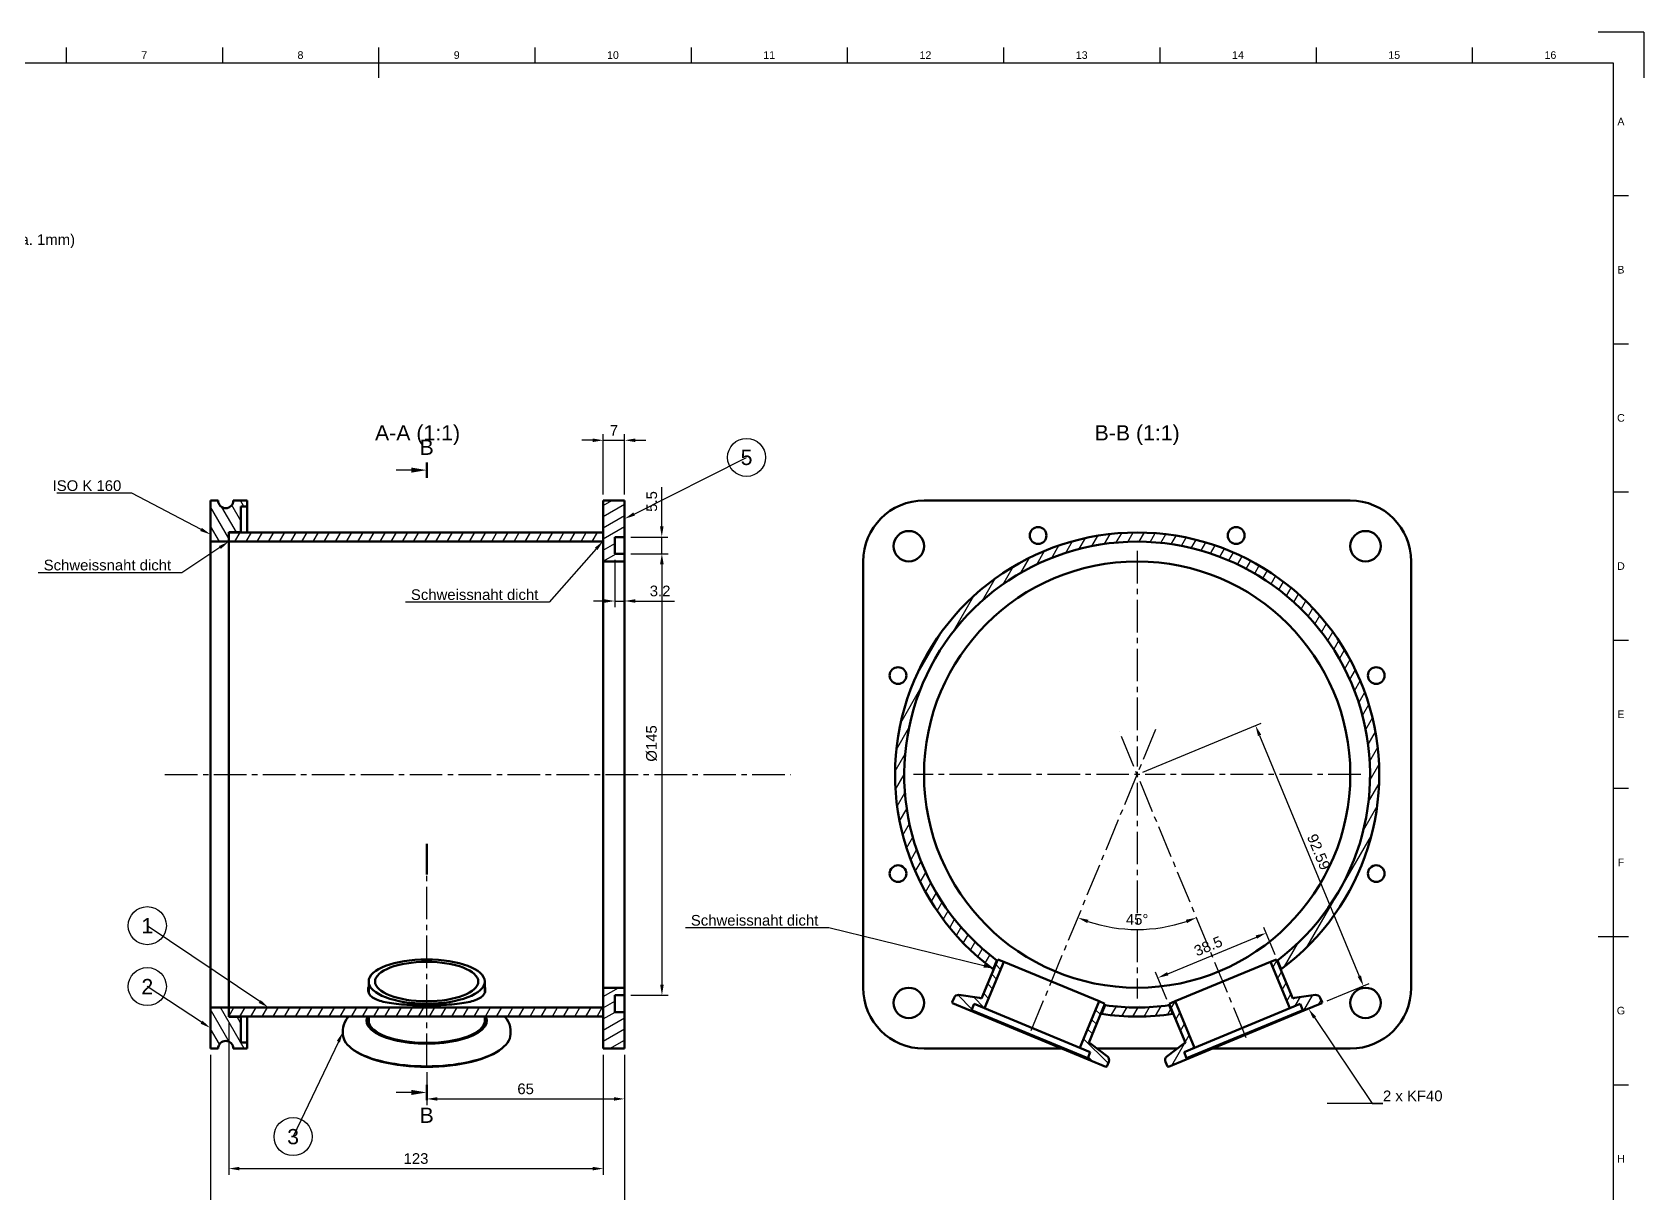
# Model space of a CAD drawing. Header units: millimetres. Extents: x 0 to 841, y 0 to 594.
# Drawn here: x 312 to 841, y 213 to 594 of the extents above; entities that cross this region are included whole.
import ezdxf
from ezdxf import colors
from ezdxf.entities.mleader import LeaderData, LeaderLine
from ezdxf.enums import TextEntityAlignment as Align
from ezdxf.math import Vec2, Vec3

# ---------------------------------------------------------------- set-up
doc = ezdxf.new("R2010")
doc.units = ezdxf.units.MM
doc.header["$LTSCALE"] = 0.75
doc.linetypes.add('CENTER2', pattern=[28.575, 19.05, -3.175, 3.175, -3.175])
for name, color, linetype, lineweight in [('Balloons', 7, 'Continuous', 25), ('Border', 7, 'Continuous', 25), ('FD_Dimensions', 7, 'Continuous', 25), ('Hatching', 7, 'Continuous', 25), ('Leaders', 7, 'Continuous', 25), ('Notes', 7, 'Continuous', 25), ('Section Lines', 7, 'Continuous', 25), ('Smart Centers', 7, 'CENTER2', 25), ('View Labels', 7, 'Continuous', 25), ('Visible', 7, 'Continuous', 50)]:
    doc.layers.add(name, color=color, linetype=linetype, lineweight=lineweight)
doc.styles.add('FusionTitle', font='')
doc.styles.get("Standard").update_dxf_attribs({"font": 'arial.ttf'})
doc.styles.get('FusionTitle').set_extended_font_data('Arial Unicode MS')
doc.dimstyles.new('Dim-ISO-25', dxfattribs={"dimtxt": 3.5, "dimasz": 3.5, "dimexe": 2, "dimexo": 2, "dimgap": 1.5, "dimtad": 1, "dimzin": 12, "dimdsep": 46, "dimtxsty": 'Standard', "dimcen": 0, "dimazin": 3, "dimtp": 0.1, "dimtm": 0.1, "dimtfac": 0.714, "dimtmove": 0, "dimatfit": 3, "dimfxl": 1, "dimtzin": 12, "dimarcsym": 0})

# ---------------------------------------------------------------- blocks, each defined once
blk = doc.blocks.new('*U16')
at = {"layer": 'Smart Centers', "color": 0, "ltscale": 0.75, "transparency": 16777216}
blk.add_line((0, -21.347393), (0, 47.797249), dxfattribs=at)
blk = doc.blocks.new('*U17')
at = {"layer": 'Smart Centers', "color": 0, "ltscale": 0.75, "transparency": 16777216}
blk.add_line((-82.444876, 0), (123.101667, 0), dxfattribs=at)
blk = doc.blocks.new('*D47')
at = {"layer": 'Defpoints', "color": 0, "transparency": 16777216}
for p in [(506.290241, 260.183635), (441.290241, 254.421149), (506.290241, 243.657974)]:
    blk.add_point(p, dxfattribs=at)
at = {"layer": 'FD_Dimensions', "lineweight": -2, "transparency": 16777216}
for p, q in [((506.290241, 258.183635), (506.290241, 241.657974)), ((441.290241, 252.421149), (441.290241, 241.657974)), ((444.790241, 243.657974), (502.790241, 243.657974))]:
    blk.add_line(p, q, dxfattribs=at)
at = {"layer": 'FD_Dimensions', "transparency": 16777216}
for points in [[(444.790241, 244.241308), (444.790241, 243.074641), (441.290241, 243.657974)], [(502.790241, 244.241308), (502.790241, 243.074641), (506.290241, 243.657974)]]:
    blk.add_solid(points, dxfattribs=at)
at = {"layer": 'FD_Dimensions', "color": 0, "transparency": 16777216, "insert": (473.790241, 246.94498), "char_height": 3.5, "attachment_point": 5}
blk.add_mtext('65', dxfattribs=at)
blk = doc.blocks.new('*D48')
at = {"layer": 'Defpoints', "color": 0, "transparency": 16777216}
for p in [(370.290241, 260.183635), (506.290241, 260.183635), (506.290241, 184.704279)]:
    blk.add_point(p, dxfattribs=at)
at = {"layer": 'FD_Dimensions', "color": 0, "lineweight": -2, "transparency": 16777216}
for p, q in [((370.290241, 258.183635), (370.290241, 182.704279)), ((506.290241, 258.183635), (506.290241, 182.704279)), ((373.790241, 184.704279), (502.790241, 184.704279))]:
    blk.add_line(p, q, dxfattribs=at)
at = {"layer": 'FD_Dimensions', "color": 0, "transparency": 16777216}
for points in [[(373.790241, 185.287612), (373.790241, 184.120946), (370.290241, 184.704279)], [(502.790241, 185.287612), (502.790241, 184.120946), (506.290241, 184.704279)]]:
    blk.add_solid(points, dxfattribs=at)
at = {"layer": 'FD_Dimensions', "color": 0, "transparency": 16777216, "insert": (438.290241, 187.992478), "char_height": 3.5, "attachment_point": 5}
blk.add_mtext('136', dxfattribs=at)
blk = doc.blocks.new('ISO_A1_SHEET')
at = {"layer": 'Border'}
for p, q in [((841, 594), (826, 594)), ((841, 594), (841, 579)), ((322.875, 589), (322.875, 584)), ((374.1875, 589), (374.1875, 584)), ((425.5, 589), (425.5, 579)), ((476.8125, 589), (476.8125, 584)), ((528.125, 589), (528.125, 584)), ((579.4375, 589), (579.4375, 584)), ((630.75, 589), (630.75, 584)), ((682.0625, 589), (682.0625, 584)), ((733.375, 589), (733.375, 584)), ((784.6875, 589), (784.6875, 584)), ((20, 584), (831, 584)), ((831, 584), (831, 10)), ((831, 540.333333), (836, 540.333333)), ((831, 491.666666), (836, 491.666666)), ((831, 443), (836, 443)), ((831, 394.333333), (836, 394.333333)), ((831, 345.666667), (836, 345.666667)), ((826, 297), (836, 297)), ((831, 248.333333), (836, 248.333333))]:
    blk.add_line(p, q, dxfattribs=at)
at = {"layer": 'Border', "style": 'FusionTitle'}
for s, p in [('7', (348.53125, 586.5)), ('8', (399.84375, 586.5)), ('9', (451.15625, 586.5)), ('10', (502.46875, 586.5)), ('11', (553.78125, 586.5)), ('12', (605.09375, 586.5)), ('13', (656.40625, 586.5)), ('14', (707.71875, 586.5)), ('15', (759.03125, 586.5)), ('16', (810.34375, 586.5)), ('A', (833.5, 564.666666)), ('B', (833.5, 516)), ('C', (833.5, 467.333333)), ('D', (833.5, 418.666667)), ('E', (833.5, 370)), ('F', (833.5, 321.333333)), ('G', (833.5, 272.666667)), ('H', (833.5, 224))]:
    blk.add_text(s, height=2.5, dxfattribs=at).set_placement(p, align=Align.MIDDLE)
blk = doc.blocks.new('*U30')
at = {"layer": 'Smart Centers', "color": 0, "ltscale": 0.75, "transparency": 16777216}
blk.add_line((-4.002869, -9.66378), (37.070681, 89.496541), dxfattribs=at)
blk = doc.blocks.new('*U31')
at = {"layer": 'Smart Centers', "color": 0, "ltscale": 0.75, "transparency": 16777216}
blk.add_line((4.49653, -10.855585), (-37.196253, 89.799699), dxfattribs=at)
blk = doc.blocks.new('*U32')
at = {"layer": 'Smart Centers', "color": 0, "ltscale": 0.75, "transparency": 16777216}
for p, q in [((0, 73.5), (0, 2.678906)), ((-2.678906, 0), (-73.5, 0)), ((73.5, 0), (2.678906, 0)), ((0, -2.678906), (0, -73.5))]:
    blk.add_line(p, q, dxfattribs=at)
at = {"layer": 'Smart Centers', "color": 0, "linetype": 'Continuous', "ltscale": 0.75, "transparency": 16777216}
for p, q in [((0.892969, 0), (-0.892969, 0)), ((0, 0.892969), (0, -0.892969))]:
    blk.add_line(p, q, dxfattribs=at)
blk = doc.blocks.new('*D54')
at = {"layer": 'Defpoints', "color": 0, "transparency": 16777216}
for p in [(680.866022, 365.265083), (668.740231, 364.376435), (667.97854, 299.743713), (639.792472, 266.104762), (710.433015, 263.721152)]:
    blk.add_point(p, dxfattribs=at)
at = {"layer": 'FD_Dimensions', "lineweight": -2, "transparency": 16777216}
blk.add_arc((674.619082, 350.183635), 50.875166, 251.442489, 288.557511, dxfattribs=at)
at = {"layer": 'FD_Dimensions', "transparency": 16777216}
for points in [[(658.223174, 301.40745), (658.632297, 302.500029), (655.149999, 303.181111)], [(690.605866, 302.500029), (691.01499, 301.40745), (694.088165, 303.181111)]]:
    blk.add_solid(points, dxfattribs=at)
at = {"layer": 'FD_Dimensions', "color": 0, "transparency": 16777216, "insert": (674.619082, 302.588312), "char_height": 3.5, "attachment_point": 5}
blk.add_mtext('45°', dxfattribs=at)
blk = doc.blocks.new('*D55')
at = {"layer": 'Defpoints', "color": 0, "transparency": 16777216}
for p in [(674.619081, 350.183635), (748.924818, 280.747371), (735.226049, 275.073155)]:
    blk.add_point(p, dxfattribs=at)
at = {"layer": 'FD_Dimensions', "color": 0, "lineweight": -2, "transparency": 16777216}
for p, q in [((676.466841, 350.949001), (715.341327, 367.051341)), ((714.83296, 363.052396), (747.585426, 283.980949)), ((737.073808, 275.838522), (750.772577, 281.512738))]:
    blk.add_line(p, q, dxfattribs=at)
at = {"layer": 'FD_Dimensions', "color": 0, "transparency": 16777216}
for points in [[(715.37189, 363.275628), (714.29403, 362.829164), (713.493568, 366.285974)], [(748.124355, 284.204181), (747.046496, 283.757717), (748.924818, 280.747371)]]:
    blk.add_solid(points, dxfattribs=at)
at = {"layer": 'FD_Dimensions', "color": 0, "transparency": 16777216, "insert": (734.24599, 324.774555), "char_height": 3.5, "attachment_point": 5, "rotation": 292.49996686}
blk.add_mtext('92.59', dxfattribs=at)
blk = doc.blocks.new('*D59')
at = {"layer": 'Defpoints', "color": 0, "transparency": 16777216}
for p in [(506.290241, 459.982624), (499.290241, 440.183635), (506.290241, 440.183635)]:
    blk.add_point(p, dxfattribs=at)
at = {"layer": 'FD_Dimensions', "lineweight": -2, "transparency": 16777216}
for p, q in [((499.290241, 442.183635), (499.290241, 461.982624)), ((506.290241, 442.183635), (506.290241, 461.982624)), ((495.790241, 459.982624), (492.290241, 459.982624)), ((499.290241, 459.982624), (506.290241, 459.982624)), ((509.790241, 459.982624), (513.290241, 459.982624))]:
    blk.add_line(p, q, dxfattribs=at)
at = {"layer": 'FD_Dimensions', "transparency": 16777216}
for points in [[(495.790241, 460.565958), (495.790241, 459.399291), (499.290241, 459.982624)], [(509.790241, 460.565958), (509.790241, 459.399291), (506.290241, 459.982624)]]:
    blk.add_solid(points, dxfattribs=at)
at = {"layer": 'FD_Dimensions', "color": 0, "transparency": 16777216, "insert": (502.790241, 463.232624), "char_height": 3.5, "attachment_point": 5}
blk.add_mtext('7', dxfattribs=at)
blk = doc.blocks.new('ISO_BALLOON_CIRCULAR_50')
at = {"transparency": 16777216}
blk.add_circle((0, 0), 6.25, dxfattribs=at)
blk.add_attdef('ITEMID', text='', height=5, dxfattribs=at).set_placement((0, 0), align=Align.MIDDLE_CENTER)
blk = doc.blocks.new('*D60')
at = {"layer": 'Defpoints', "color": 0, "transparency": 16777216}
for p in [(376.290241, 270.583635), (499.290241, 260.183635), (499.290241, 220.772562)]:
    blk.add_point(p, dxfattribs=at)
at = {"layer": 'FD_Dimensions', "lineweight": -2, "transparency": 16777216}
for p, q in [((376.290241, 268.583635), (376.290241, 218.772562)), ((499.290241, 258.183635), (499.290241, 218.772562)), ((379.790241, 220.772562), (495.790241, 220.772562))]:
    blk.add_line(p, q, dxfattribs=at)
at = {"layer": 'FD_Dimensions', "transparency": 16777216}
for points in [[(379.790241, 221.355896), (379.790241, 220.189229), (376.290241, 220.772562)], [(495.790241, 221.355896), (495.790241, 220.189229), (499.290241, 220.772562)]]:
    blk.add_solid(points, dxfattribs=at)
at = {"layer": 'FD_Dimensions', "color": 0, "transparency": 16777216, "insert": (437.790241, 224.060761), "char_height": 3.5, "attachment_point": 5}
blk.add_mtext('123', dxfattribs=at)
blk = doc.blocks.new('*D61')
at = {"layer": 'Defpoints', "color": 0, "transparency": 16777216}
for p in [(717.00252, 298.163637), (720.737039, 289.147711), (685.167677, 274.414399)]:
    blk.add_point(p, dxfattribs=at)
at = {"layer": 'FD_Dimensions', "lineweight": -2, "transparency": 16777216}
for p, q in [((684.666736, 284.769717), (713.768942, 296.824245)), ((719.971672, 290.99547), (716.237153, 300.011396)), ((684.40231, 276.262158), (680.667791, 285.278084))]:
    blk.add_line(p, q, dxfattribs=at)
at = {"layer": 'FD_Dimensions', "transparency": 16777216}
for points in [[(713.54571, 297.363175), (713.992174, 296.285315), (717.00252, 298.163637)], [(684.443504, 285.308647), (684.889968, 284.230787), (681.433158, 283.430325)]]:
    blk.add_solid(points, dxfattribs=at)
at = {"layer": 'FD_Dimensions', "color": 0, "transparency": 16777216, "insert": (697.9595, 293.834881), "char_height": 3.5, "attachment_point": 5, "rotation": 22.49996686}
blk.add_mtext('38.5', dxfattribs=at)
blk = doc.blocks.new('*D62')
at = {"layer": 'Defpoints', "color": 0, "transparency": 16777216}
for p in [(506.290241, 422.683635), (506.290241, 277.683635), (518.553072, 277.683635)]:
    blk.add_point(p, dxfattribs=at)
at = {"layer": 'FD_Dimensions', "color": 0, "lineweight": -2, "transparency": 16777216}
for p, q in [((508.290241, 422.683635), (520.553072, 422.683635)), ((518.553072, 419.183635), (518.553072, 281.183635)), ((508.290241, 277.683635), (520.553072, 277.683635))]:
    blk.add_line(p, q, dxfattribs=at)
at = {"layer": 'FD_Dimensions', "color": 0, "transparency": 16777216}
for points in [[(517.969739, 419.183635), (519.136405, 419.183635), (518.553072, 422.683635)], [(517.969739, 281.183635), (519.136405, 281.183635), (518.553072, 277.683635)]]:
    blk.add_solid(points, dxfattribs=at)
at = {"layer": 'FD_Dimensions', "color": 0, "transparency": 16777216, "insert": (515.168181, 360.396719), "char_height": 3.5, "attachment_point": 5, "rotation": 90}
blk.add_mtext('%%C145', dxfattribs=at)
blk = doc.blocks.new('*D63')
at = {"layer": 'Defpoints', "color": 0, "transparency": 16777216}
for p in [(506.290241, 428.183635), (518.501866, 428.183635), (506.290241, 422.683635)]:
    blk.add_point(p, dxfattribs=at)
at = {"layer": 'FD_Dimensions', "lineweight": -2, "transparency": 16777216}
for p, q in [((518.501866, 431.683635), (518.501866, 444.581997)), ((508.290241, 428.183635), (520.501866, 428.183635)), ((518.501866, 422.683635), (518.501866, 428.183635)), ((508.290241, 422.683635), (520.501866, 422.683635)), ((518.501866, 419.183635), (518.501866, 415.683635))]:
    blk.add_line(p, q, dxfattribs=at)
at = {"layer": 'FD_Dimensions', "transparency": 16777216}
for points in [[(517.918533, 431.683635), (519.085199, 431.683635), (518.501866, 428.183635)], [(517.918533, 419.183635), (519.085199, 419.183635), (518.501866, 422.683635)]]:
    blk.add_solid(points, dxfattribs=at)
at = {"layer": 'FD_Dimensions', "color": 0, "transparency": 16777216, "insert": (515.222023, 439.882816), "char_height": 3.5, "attachment_point": 5, "rotation": 90}
blk.add_mtext('5.5', dxfattribs=at)
blk = doc.blocks.new('*D64')
at = {"layer": 'Defpoints', "color": 0, "transparency": 16777216}
for p in [(503.090241, 422.683635), (506.290241, 422.683635), (506.290241, 407.190657)]:
    blk.add_point(p, dxfattribs=at)
at = {"layer": 'FD_Dimensions', "lineweight": -2, "transparency": 16777216}
for p, q in [((503.090241, 420.683635), (503.090241, 405.190657)), ((506.290241, 420.683635), (506.290241, 405.190657)), ((499.590241, 407.190657), (496.090241, 407.190657)), ((503.090241, 407.190657), (506.290241, 407.190657)), ((509.790241, 407.190657), (522.624143, 407.190657))]:
    blk.add_line(p, q, dxfattribs=at)
at = {"layer": 'FD_Dimensions', "transparency": 16777216}
for points in [[(499.590241, 407.77399), (499.590241, 406.607324), (503.090241, 407.190657)], [(509.790241, 407.77399), (509.790241, 406.607324), (506.290241, 407.190657)]]:
    blk.add_solid(points, dxfattribs=at)
at = {"layer": 'FD_Dimensions', "color": 0, "transparency": 16777216, "insert": (517.957192, 410.478856), "char_height": 3.5, "attachment_point": 5}
blk.add_mtext('3.2', dxfattribs=at)

msp = doc.modelspace()

# ---------------------------------------------------------------- hatches: boundary and pattern name
at = {"layer": 'Hatching'}
h = msp.add_hatch(dxfattribs=at)
h.set_pattern_fill('ANSI31', color=256, angle=75, style=0)
edge = h.paths.add_edge_path(flags=0)
edge.add_line((380.29, 262.184), (380.29, 270.584))
edge.add_line((380.29, 270.584), (376.29, 270.584))
edge.add_line((376.29, 270.584), (376.29, 270.684))
edge.add_line((376.29, 270.684), (376.29, 273.684))
edge.add_line((376.29, 273.684), (370.29, 273.684))
edge.add_line((370.29, 273.684), (370.29, 260.184))
edge.add_line((370.29, 260.184), (372.79, 260.184))
edge.add_ellipse((375.29, 260.184), major_axis=(-2.5, 0), ratio=1, start_angle=180, end_angle=360, ccw=False)
edge.add_line((377.79, 260.184), (382.29, 260.184))
edge.add_line((382.29, 260.184), (382.29, 262.184))
edge.add_line((382.29, 262.184), (380.29, 262.184))
edge = h.paths.add_edge_path(flags=0)
edge.add_line((380.29, 429.784), (380.29, 438.184))
edge.add_line((380.29, 438.184), (382.29, 438.184))
edge.add_line((382.29, 438.184), (382.29, 440.184))
edge.add_line((382.29, 440.184), (377.79, 440.184))
edge.add_ellipse((375.29, 440.184), major_axis=(2.5, 0), ratio=1, start_angle=180, end_angle=360, ccw=False)
edge.add_line((372.79, 440.184), (370.29, 440.184))
edge.add_line((370.29, 440.184), (370.29, 426.684))
edge.add_line((370.29, 426.684), (376.29, 426.684))
edge.add_line((376.29, 426.684), (376.29, 429.684))
edge.add_line((376.29, 429.684), (376.29, 429.784))
edge.add_line((376.29, 429.784), (380.29, 429.784))
h = msp.add_hatch(dxfattribs=at)
h.set_pattern_fill('ANSI31', color=256, angle=-15, style=0)
h.paths.add_polyline_path([(503.09, 428.184), (506.29, 428.184), (506.29, 440.184), (499.29, 440.184), (499.29, 429.684), (499.29, 426.684), (499.29, 420.184), (506.29, 420.184), (506.29, 422.684), (503.09, 422.684)], flags=0)
h.paths.add_polyline_path([(499.29, 280.184), (499.29, 273.684), (499.29, 270.684), (499.29, 260.184), (506.29, 260.184), (506.29, 272.184), (503.09, 272.184), (503.09, 277.684), (506.29, 277.684), (506.29, 280.184)], flags=0)
h = msp.add_hatch(dxfattribs=at)
h.set_pattern_fill('ANSI31', color=256, angle=15, style=0)
h.paths.add_polyline_path([(499.29, 270.684), (499.29, 273.684), (376.29, 273.684), (376.29, 270.684)], flags=0)
h.paths.add_polyline_path([(499.29, 426.684), (499.29, 429.684), (376.29, 429.684), (376.29, 426.684)], flags=0)
h = msp.add_hatch(dxfattribs=at)
h.set_pattern_fill('ANSI31', color=256, angle=15, style=0)
edge = h.paths.add_edge_path(flags=0)
edge.add_line((627.316, 286.288), (628.501, 289.148))
edge.add_ellipse((674.619, 350.184), major_axis=(-46.118, -61.036), ratio=1, start_angle=74.14845, end_angle=360, ccw=False)
edge.add_line((720.737, 289.148), (721.922, 286.288))
edge.add_ellipse((674.619, 350.184), major_axis=(47.303, -63.896), ratio=1, start_angle=0, end_angle=286.97443)
edge = h.paths.add_edge_path(flags=0)
edge.add_line((664.07, 274.414), (662.886, 271.554))
edge.add_ellipse((674.619, 350.184), major_axis=(-11.733, -78.629), ratio=1, start_angle=0, end_angle=16.97443)
edge.add_line((686.352, 271.554), (685.168, 274.414))
edge.add_ellipse((674.619, 350.184), major_axis=(10.549, -75.769), ratio=1, start_angle=344.14845, end_angle=360, ccw=False)
h = msp.add_hatch(dxfattribs=at)
h.set_pattern_fill('ANSI31', color=256, angle=90, style=0)
edge = h.paths.add_edge_path(flags=0)
edge.add_ellipse((615.875, 276.303), major_axis=(0.196, 1.487), ratio=1, start_angle=0, end_angle=75)
edge.add_line((614.489, 276.877), (613.877, 275.4))
edge.add_line((613.877, 275.4), (614.012, 275.073))
edge.add_line((614.012, 275.073), (619.833, 272.662))
edge.add_line((619.833, 272.662), (620.225, 272.825))
edge.add_line((620.225, 272.825), (621.066, 274.857))
edge.add_line((621.066, 274.857), (624.485, 273.441))
edge.add_line((624.485, 273.441), (630.799, 288.685))
edge.add_line((630.799, 288.685), (628.859, 289.489))
edge.add_line((628.859, 289.489), (623.532, 276.628))
edge.add_line((623.532, 276.628), (622.897, 276.891))
edge.add_line((622.897, 276.891), (616.07, 277.79))
edge = h.paths.add_edge_path(flags=0)
edge.add_ellipse((663.916, 256.404), major_axis=(1.386, -0.574), ratio=1, start_angle=0, end_angle=75)
edge.add_line((664.829, 257.594), (659.367, 261.785))
edge.add_line((659.367, 261.785), (658.732, 262.048))
edge.add_line((658.732, 262.048), (664.059, 274.909))
edge.add_line((664.059, 274.909), (662.119, 275.712))
edge.add_line((662.119, 275.712), (655.804, 260.468))
edge.add_line((655.804, 260.468), (659.223, 259.052))
edge.add_line((659.223, 259.052), (658.381, 257.02))
edge.add_line((658.381, 257.02), (658.543, 256.628))
edge.add_line((658.543, 256.628), (664.364, 254.217))
edge.add_line((664.364, 254.217), (664.69, 254.352))
edge.add_line((664.69, 254.352), (665.302, 255.829))
h = msp.add_hatch(dxfattribs=at)
h.set_pattern_fill('ANSI31', color=256, angle=15, style=0)
edge = h.paths.add_edge_path(flags=0)
edge.add_ellipse((685.322, 256.404), major_axis=(-0.913, 1.19), ratio=1, start_angle=360, end_angle=435)
edge.add_line((683.936, 255.829), (684.548, 254.352))
edge.add_line((684.548, 254.352), (684.875, 254.217))
edge.add_line((684.875, 254.217), (690.695, 256.628))
edge.add_line((690.695, 256.628), (690.857, 257.02))
edge.add_line((690.857, 257.02), (690.016, 259.052))
edge.add_line((690.016, 259.052), (693.434, 260.468))
edge.add_line((693.434, 260.468), (687.12, 275.712))
edge.add_line((687.12, 275.712), (685.179, 274.909))
edge.add_line((685.179, 274.909), (690.506, 262.048))
edge.add_line((690.506, 262.048), (689.871, 261.785))
edge.add_line((689.871, 261.785), (684.409, 257.594))
edge = h.paths.add_edge_path(flags=0)
edge.add_ellipse((733.364, 276.303), major_axis=(1.386, 0.574), ratio=1, start_angle=0, end_angle=75)
edge.add_line((733.168, 277.79), (726.341, 276.891))
edge.add_line((726.341, 276.891), (725.706, 276.628))
edge.add_line((725.706, 276.628), (720.379, 289.489))
edge.add_line((720.379, 289.489), (718.439, 288.685))
edge.add_line((718.439, 288.685), (724.753, 273.441))
edge.add_line((724.753, 273.441), (728.172, 274.857))
edge.add_line((728.172, 274.857), (729.014, 272.825))
edge.add_line((729.014, 272.825), (729.406, 272.662))
edge.add_line((729.406, 272.662), (735.226, 275.073))
edge.add_line((735.226, 275.073), (735.361, 275.4))
edge.add_line((735.361, 275.4), (734.749, 276.877))

# ---------------------------------------------------------------- linework, layer by layer
at = {"layer": 'Section Lines'}
for p, q in [((436.29, 450.185), (431.29, 450.185)), ((436.29, 245.792), (431.29, 245.792))]:
    msp.add_line(p, q, dxfattribs=at)
at = {"layer": 'Section Lines', "lineweight": 50}
for p, q in [((441.29, 452.685), (441.29, 447.685)), ((441.29, 322.402), (441.29, 327.402)), ((441.29, 322.402), (441.29, 317.402)), ((441.29, 243.292), (441.29, 248.292))]:
    msp.add_line(p, q, dxfattribs=at)
at = {"layer": 'Section Lines'}
for points in [[(436.29, 451.019), (441.29, 450.185), (436.29, 449.352)], [(436.29, 246.625), (441.29, 245.792), (436.29, 244.959)]]:
    msp.add_solid(points, dxfattribs=at)
at = {"layer": 'Visible', "extrusion": (-1e-16, -1, 0)}
for p, q in [((372.79, 440.184), (370.29, 440.184)), ((370.29, 440.184), (370.29, 426.684)), ((382.29, 440.184), (377.79, 440.184)), ((382.29, 438.184), (382.29, 440.184)), ((506.29, 440.184), (499.29, 440.184)), ((499.29, 440.184), (499.29, 420.184)), ((506.29, 428.184), (506.29, 440.184)), ((380.29, 429.784), (380.29, 438.184)), ((380.29, 438.184), (382.29, 438.184)), ((382.29, 429.684), (382.29, 438.184)), ((376.29, 426.684), (376.29, 429.784)), ((376.29, 429.784), (380.29, 429.784)), ((499.29, 429.684), (376.29, 429.684)), ((376.29, 429.684), (376.29, 426.684)), ((380.29, 429.684), (380.29, 429.784)), ((499.29, 426.684), (499.29, 429.684)), ((370.29, 426.684), (376.29, 426.684)), ((370.29, 273.684), (370.29, 426.684)), ((376.29, 426.684), (499.29, 426.684)), ((376.29, 273.684), (376.29, 426.684)), ((376.29, 426.684), (376.29, 273.684)), ((503.09, 428.184), (506.29, 428.184)), ((503.09, 422.684), (503.09, 428.184)), ((506.29, 428.184), (506.29, 422.684)), ((499.29, 420.184), (506.29, 420.184)), ((499.29, 280.184), (499.29, 420.184)), ((506.29, 422.684), (503.09, 422.684)), ((506.29, 420.184), (506.29, 422.684)), ((506.29, 420.184), (506.29, 280.184)), ((422.24, 282.199), (422.24, 278.494)), ((460.34, 282.199), (460.34, 278.494)), ((499.29, 280.184), (499.29, 260.184)), ((506.29, 280.184), (499.29, 280.184)), ((503.09, 272.184), (503.09, 277.684)), ((503.09, 277.684), (506.29, 277.684)), ((506.29, 277.684), (506.29, 280.184)), ((506.29, 277.684), (506.29, 272.184)), ((376.29, 273.684), (370.29, 273.684)), ((370.29, 273.684), (370.29, 260.184)), ((499.29, 273.684), (376.29, 273.684)), ((376.29, 273.684), (376.29, 270.684)), ((376.29, 270.584), (376.29, 273.684)), ((376.29, 270.684), (499.29, 270.684)), ((380.29, 270.584), (376.29, 270.584)), ((380.29, 270.584), (380.29, 270.684)), ((380.29, 262.184), (380.29, 270.584)), ((382.29, 262.184), (382.29, 270.684)), ((422.24, 270.684), (422.24, 269.338)), ((460.34, 270.684), (460.34, 269.338)), ((499.29, 270.684), (499.29, 273.684)), ((506.29, 272.184), (503.09, 272.184)), ((506.29, 260.184), (506.29, 272.184)), ((413.79, 264.876), (413.79, 266.353)), ((468.79, 264.876), (468.79, 266.353)), ((370.29, 260.184), (372.79, 260.184)), ((377.79, 260.184), (382.29, 260.184)), ((382.29, 262.184), (380.29, 262.184)), ((382.29, 260.184), (382.29, 262.184)), ((416.488, 260.326), (416.26, 260.517)), ((466.093, 260.326), (466.32, 260.517)), ((499.29, 260.184), (506.29, 260.184))]:
    msp.add_line(p, q, dxfattribs=at)
at = {"layer": 'Visible', "extrusion": (-1e-16, -1, -1e-16)}
for p, q in [((744.619, 440.184), (604.619, 440.184)), ((584.619, 420.184), (584.619, 280.184)), ((764.619, 280.184), (764.619, 420.184)), ((628.859, 289.489), (623.532, 276.628)), ((624.485, 273.441), (630.799, 288.685)), ((627.316, 286.288), (628.501, 289.148)), ((630.799, 288.685), (628.859, 289.489)), ((662.119, 275.712), (630.799, 288.685)), ((718.439, 288.685), (687.12, 275.712)), ((720.379, 289.489), (718.439, 288.685)), ((718.439, 288.685), (724.753, 273.441)), ((725.706, 276.628), (720.379, 289.489)), ((720.737, 289.148), (721.922, 286.288)), ((614.489, 276.877), (613.877, 275.4)), ((613.877, 275.4), (614.012, 275.073)), ((622.897, 276.891), (616.07, 277.79)), ((623.532, 276.628), (622.897, 276.891)), ((662.119, 275.712), (655.804, 260.468)), ((664.059, 274.909), (662.119, 275.712)), ((687.12, 275.712), (685.179, 274.909)), ((693.434, 260.468), (687.12, 275.712)), ((726.341, 276.891), (725.706, 276.628)), ((733.168, 277.79), (726.341, 276.891)), ((735.361, 275.4), (734.749, 276.877)), ((735.226, 275.073), (735.361, 275.4)), ((614.012, 275.073), (619.833, 272.662)), ((619.833, 272.662), (620.225, 272.825)), ((658.543, 256.628), (619.833, 272.662)), ((620.225, 272.825), (621.066, 274.857)), ((620.225, 272.825), (658.381, 257.02)), ((621.066, 274.857), (624.485, 273.441)), ((624.485, 273.441), (655.804, 260.468)), ((658.732, 262.048), (664.059, 274.909)), ((664.07, 274.414), (662.886, 271.554)), ((686.352, 271.554), (685.168, 274.414)), ((685.179, 274.909), (690.506, 262.048)), ((729.406, 272.662), (690.695, 256.628)), ((690.857, 257.02), (729.014, 272.825)), ((693.434, 260.468), (724.753, 273.441)), ((724.753, 273.441), (728.172, 274.857)), ((728.172, 274.857), (729.014, 272.825)), ((729.014, 272.825), (729.406, 272.662)), ((729.406, 272.662), (735.226, 275.073)), ((604.619, 260.184), (649.959, 260.184)), ((655.804, 260.468), (659.223, 259.052)), ((659.367, 261.785), (658.732, 262.048)), ((664.829, 257.594), (659.367, 261.785)), ((661.454, 260.184), (687.784, 260.184)), ((689.871, 261.785), (684.409, 257.594)), ((690.506, 262.048), (689.871, 261.785)), ((690.016, 259.052), (693.434, 260.468)), ((699.28, 260.184), (744.619, 260.184)), ((659.223, 259.052), (658.381, 257.02)), ((658.381, 257.02), (658.543, 256.628)), ((658.543, 256.628), (664.364, 254.217)), ((664.364, 254.217), (664.69, 254.352)), ((664.69, 254.352), (665.302, 255.829)), ((683.936, 255.829), (684.548, 254.352)), ((684.548, 254.352), (684.875, 254.217)), ((684.875, 254.217), (690.695, 256.628)), ((690.857, 257.02), (690.016, 259.052)), ((690.695, 256.628), (690.857, 257.02))]:
    msp.add_line(p, q, dxfattribs=at)
at = {"layer": 'Visible', "extrusion": (-1e-16, 0, -1)}
for centre, radius in [((-599.619, 425.184), 5), ((-642.091, 428.713), 2.75), ((-707.147, 428.713), 2.75), ((-749.619, 425.184), 5), ((-674.619, 350.184), 70), ((-596.089, 382.712), 2.75), ((-753.149, 382.712), 2.75), ((-596.089, 317.656), 2.75), ((-753.149, 317.656), 2.75), ((-599.619, 275.184), 5), ((-749.619, 275.184), 5)]:
    msp.add_circle(centre, radius, dxfattribs=at)
at = {"layer": 'Visible', "extrusion": (-2e-16, 0, -1)}
for centre, start, end in [((-375.29, 440.184), 180, 0), ((-375.29, 260.184), 0, 180)]:
    msp.add_arc(centre, 2.5, start, end, dxfattribs=at)
at = {"layer": 'Visible', "extrusion": (-1e-16, 0, -1)}
for centre, radius, start, end in [((-604.619, 420.184), 20, 0, 90), ((-744.619, 420.184), 20, 90, 180), ((-674.619, 350.184), 76.5, 307.07422, 232.92578), ((-604.619, 280.184), 20, 270, 0), ((-744.619, 280.184), 20, 180, 270), ((-674.619, 350.184), 76.5, 262.07422, 277.92578)]:
    msp.add_arc(centre, radius, start, end, dxfattribs=at)
at = {"layer": 'Visible'}
for centre, radius, start, end in [((674.619, 350.184), 79.5, 306.51278, 233.48722), ((615.875, 276.303), 1.5, 82.5, 157.5), ((733.364, 276.303), 1.5, 22.5, 97.5), ((674.619, 350.184), 79.5, 261.51278, 278.48722), ((663.916, 256.404), 1.5, 337.5, 52.5), ((685.322, 256.404), 1.5, 127.5, 202.5)]:
    msp.add_arc(centre, radius, start, end, dxfattribs=at)
for centre, major_axis, start_param, end_param in [((441.29, 282.199), (19.05, 0), 3.1415927, 9.424778), ((441.29, 282.199), (16.95, 0), 3.1415927, 9.424778), ((441.29, 269.338), (19.737, 0), 2.9625269, 6.4622511), ((441.29, 264.876), (-27.5, 0), 0, 3.1415927), ((441.29, 269.338), (19.05, 0), 3.1415927, 6.2831853)]:
    msp.add_ellipse(centre, major_axis=major_axis, ratio=0.3826834, start_param=start_param, end_param=end_param, dxfattribs=at)
at = {"layer": 'Visible', "extrusion": (-2e-16, 0, -1)}
msp.add_ellipse((441.29, 264.645), major_axis=(-27.25, 0), ratio=0.3826834, start_param=3.5686712, end_param=5.8561067, dxfattribs=at)
at = {"layer": 'Visible'}
for points in [[(627.482, 286.165), (627.37, 286.247), (627.316, 286.288), (627.316, 286.288)], [(628.501, 289.148), (628.501, 289.148), (628.555, 289.107), (628.666, 289.023)], [(720.572, 289.023), (720.683, 289.107), (720.737, 289.148), (720.737, 289.148)], [(721.922, 286.288), (721.922, 286.288), (721.868, 286.247), (721.756, 286.165)], [(662.886, 271.554), (662.886, 271.554), (662.819, 271.564), (662.682, 271.585)], [(663.866, 274.443), (664.004, 274.424), (664.07, 274.414), (664.07, 274.414)], [(685.168, 274.414), (685.168, 274.414), (685.234, 274.424), (685.372, 274.443)], [(686.556, 271.585), (686.419, 271.564), (686.352, 271.554), (686.352, 271.554)]]:
    msp.add_open_spline(points, degree=3, dxfattribs=at)
for points, knots in [([(460.34, 280.612), (460.475, 280.225), (460.54, 279.854), (460.54, 279.042), (460.424, 278.59), (459.934, 277.748), (459.561, 277.359), (458.577, 276.665), (457.965, 276.358), (456.554, 275.831), (455.754, 275.609), (454.05, 275.242), (453.088, 275.084), (450.991, 274.822), (449.856, 274.718), (447.487, 274.559), (446.249, 274.503), (443.758, 274.431), (442.505, 274.414), (440.076, 274.414), (438.822, 274.431), (436.331, 274.503), (435.094, 274.559), (432.724, 274.718), (431.59, 274.822), (429.492, 275.084), (428.53, 275.242), (426.827, 275.609), (426.027, 275.831), (424.615, 276.358), (424.004, 276.665), (423.02, 277.359), (422.647, 277.748), (422.157, 278.59), (422.04, 279.042), (422.04, 279.854), (422.105, 280.225), (422.24, 280.612)], [2.6419212, 2.6419212, 2.6419212, 2.6419212, 2.9140285, 2.9140285, 3.2782559, 3.2782559, 3.6424833, 3.6424833, 4.0067107, 4.0067107, 4.3709381, 4.3709381, 4.7352179, 4.7352179, 5.0994976, 5.0994976, 5.4637773, 5.4637773, 5.828057, 5.828057, 6.1923367, 6.1923367, 6.5566165, 6.5566165, 6.9208962, 6.9208962, 7.2851759, 7.2851759, 7.6494033, 7.6494033, 8.0136307, 8.0136307, 8.3778581, 8.3778581, 8.7420855, 8.7420855, 9.0141928, 9.0141928, 9.0141928, 9.0141928]), ([(413.79, 266.353), (413.79, 267.486), (414.165, 268.598), (415.059, 269.967), (415.348, 270.333), (415.672, 270.684)], [4.71238898, 4.71238898, 4.71238898, 4.71238898, 4.95729309, 4.95729309, 5.05185332, 5.05185332, 5.05185332, 5.05185332]), ([(466.909, 270.684), (467.147, 270.426), (467.366, 270.16), (468.334, 268.82), (468.79, 267.601), (468.79, 266.353)], [7.51451729, 7.51451729, 7.51451729, 7.51451729, 7.5840574, 7.5840574, 7.85398163, 7.85398163, 7.85398163, 7.85398163])]:
    msp.add_open_spline(points, degree=3, knots=knots, dxfattribs=at)

# ---------------------------------------------------------------- block references
at = {"layer": 'Border'}
msp.add_blockref('ISO_A1_SHEET', (0, 0), dxfattribs=at)
at = {"layer": 'Smart Centers', "ltscale": 0.75}
for name, p in [('*U32', (674.619, 350.184)), ('*U30', (643.795, 275.769)), ('*U31', (705.936, 274.577)), ('*U17', (437.79, 350.184)), ('*U16', (441.29, 275.769))]:
    msp.add_blockref(name, p, dxfattribs=at)

# ---------------------------------------------------------------- texts
at = {"layer": 'Notes', "insert": (244.304, 527.653), "char_height": 3.5, "attachment_point": 1}
msp.add_mtext_dynamic_manual_height_columns('Positioniertoleranzen: grob (ca. 1mm)\\PMaterial SS304', width=87.5871, gutter_width=17.5, heights=[0], dxfattribs=at)
at = {"layer": 'Section Lines', "char_height": 5, "attachment_point": 5}
for insert in [(441.29, 457.685), (441.29, 238.292)]:
    msp.add_mtext('B', dxfattribs=dict(at, insert=insert))
at = {"layer": 'View Labels', "char_height": 5, "attachment_point": 8}
for s, insert, width in [('A-A (1:1)', (438.29, 458.434), 30.21487), ('B-B (1:1)', (674.619, 458.434), 29.68281)]:
    msp.add_mtext(s, dxfattribs=dict(at, insert=insert, width=width))

# ---------------------------------------------------------------- dimensions: what is measured, and where the dimension line sits
at = {"layer": 'FD_Dimensions'}
for p1, p2, distance, override, picture, middle in [((499.29, 440.184), (506.29, 440.184), 19.799, {"dimlfac": 1, "dimclrd": 256, "dimclre": 256}, '*D59', (502.79, 463.233)), ((503.09, 422.684), (506.29, 422.684), -15.493, {"dimlfac": 1, "dimclrd": 256, "dimclre": 256}, '*D64', (517.957, 410.479)), ((370.29, 260.184), (506.29, 260.184), -75.479, {"dimlfac": 1}, '*D48', (438.29, 187.992))]:
    dim = msp.add_aligned_dim(p1=p1, p2=p2, distance=distance, dimstyle='Dim-ISO-25', override=override, dxfattribs=at)
    dim.commit()
    dim.dimension.update_dxf_attribs({"geometry": picture, "text_midpoint": middle})
for base, p1, p2, angle, override, picture, middle in [((518.502, 428.184), (506.29, 422.684), (506.29, 428.184), 270, {"dimlfac": 1, "dimclrd": 256, "dimclre": 256}, '*D63', (515.222, 439.883)), ((748.925, 280.747), (674.619, 350.184), (735.226, 275.073), 112.5, {"dimlfac": 1}, '*D55', (734.246, 324.775)), ((717.003, 298.164), (685.168, 274.414), (720.737, 289.148), 202.5, {"dimlfac": 1, "dimclrd": 256, "dimclre": 256}, '*D61', (697.96, 293.835)), ((499.29, 220.773), (376.29, 270.584), (499.29, 260.184), 180, {"dimlfac": 1, "dimclrd": 256, "dimclre": 256}, '*D60', (437.79, 224.061)), ((506.29, 243.658), (441.29, 254.421), (506.29, 260.184), 180, {"dimlfac": 1, "dimclrd": 256, "dimclre": 256}, '*D47', (473.79, 246.945))]:
    dim = msp.add_linear_dim(base=base, p1=p1, p2=p2, angle=angle, dimstyle='Dim-ISO-25', override=override, dxfattribs=at)
    dim.commit()
    dim.dimension.update_dxf_attribs({"geometry": picture, "text_midpoint": middle})
dim = msp.add_linear_dim(base=(518.553, 277.684), p1=(506.29, 422.684), p2=(506.29, 277.684), angle=270, text='%%C<>', dimstyle='Dim-ISO-25', override={"dimlfac": 1}, dxfattribs=at)
dim.commit()
dim.dimension.update_dxf_attribs({"geometry": '*D62', "text_midpoint": (518.553, 360.397), "dimtype": 161})
dim = msp.add_angular_dim_2l(base=(667.979, 299.744), line1=((710.433, 263.721), (668.74, 364.376)), line2=((639.792, 266.105), (680.866, 365.265)), dimstyle='Dim-ISO-25', override={"dimlfac": 1, "dimpost": '', "dimclrd": 256, "dimclre": 256}, dxfattribs=at)
dim.commit()
dim.dimension.update_dxf_attribs({"geometry": '*D54', "text_midpoint": (674.619, 302.588)})

# ---------------------------------------------------------------- leaders
at = {"layer": 'Balloons'}
ml = msp.add_multileader_block('Standard', dxfattribs=at)
ml.set_content('ISO_BALLOON_CIRCULAR_50', color=256)
ml.set_attribute('ITEMID', '5', width=0)
ml.set_leader_properties()
ml.build(insert=Vec2(0, 0))
ml.multileader.update_dxf_attribs({"has_dogleg": 0, "arrow_head_size": 3.5, "block_connection_type": 1})
ctx = ml.context
ctx.base_point, ctx.char_height, ctx.arrow_head_size = Vec3(546.338, 454.353), 3.5, 3.5
ctx.attachment_type = 1
notes = []
notes.append((ctx, [(0, (1, 1, 0), (538.338, 454.353), (1, 0), 8, [(0, [(506.29, 434.184)], 0, [])])]))
ctx.block.insert = Vec3(546.338, 454.353)
ml = msp.add_multileader_block('Standard', dxfattribs=at)
ml.set_content('ISO_BALLOON_CIRCULAR_50', color=256)
ml.set_attribute('ITEMID', '1', width=0)
ml.set_leader_properties()
ml.build(insert=Vec2(0, 0))
ml.multileader.update_dxf_attribs({"has_dogleg": 0, "arrow_head_size": 3.5, "block_connection_type": 1})
ctx = ml.context
ctx.base_point, ctx.char_height, ctx.arrow_head_size = Vec3(349.54, 300.556), 3.5, 3.5
ctx.attachment_type = 1
notes.append((ctx, [(1, (1, 1, 0), (357.54, 300.556), (-1, 0), 8, [(0, [(389.354, 273.684)], 0, [])])]))
ctx.block.insert = Vec3(349.54, 300.556)
ml = msp.add_multileader_block('Standard', dxfattribs=at)
ml.set_content('ISO_BALLOON_CIRCULAR_50', color=256)
ml.set_attribute('ITEMID', '2', width=0)
ml.set_leader_properties()
ml.build(insert=Vec2(0, 0))
ml.multileader.update_dxf_attribs({"has_dogleg": 0, "arrow_head_size": 3.5, "block_connection_type": 1})
ctx = ml.context
ctx.base_point, ctx.char_height, ctx.arrow_head_size = Vec3(349.54, 280.556), 3.5, 3.5
ctx.attachment_type = 1
notes.append((ctx, [(0, (1, 1, 0), (341.54, 280.556), (1, 0), 8, [(0, [(370.29, 266.934)], 0, [])])]))
ctx.block.insert = Vec3(349.54, 280.556)
ml = msp.add_multileader_block('Standard', dxfattribs=at)
ml.set_content('ISO_BALLOON_CIRCULAR_50', color=256)
ml.set_attribute('ITEMID', '3', width=0)
ml.set_leader_properties()
ml.build(insert=Vec2(0, 0))
ml.multileader.update_dxf_attribs({"has_dogleg": 0, "arrow_head_size": 3.5, "block_connection_type": 1})
ctx = ml.context
ctx.base_point, ctx.char_height, ctx.arrow_head_size = Vec3(397.412, 231.27), 3.5, 3.5
ctx.attachment_type = 1
notes.append((ctx, [(1, (1, 1, 0), (405.412, 231.27), (-1, 0), 8, [(0, [(413.79, 265.615)], 0, [])])]))
ctx.block.insert = Vec3(397.412, 231.27)
at = {"layer": 'Leaders'}
ml = msp.add_multileader_mtext('Standard', dxfattribs=at)
ml.set_content('ISO K 160', color=256)
ml.set_leader_properties()
ml.build(insert=Vec2(0, 0))
ml.multileader.update_dxf_attribs({"text_left_attachment_type": 5, "text_right_attachment_type": 5, "dogleg_length": 3.5, "arrow_head_size": 3.5})
ctx = ml.context
ctx.base_point, ctx.char_height, ctx.arrow_head_size, ctx.landing_gap_size, ctx.plane_origin = Vec3(319.128, 442.57), 3.5, 3.5, 0, Vec3(370.29, 353.665)
ctx.left_attachment, ctx.right_attachment, ctx.text_align_type = 5, 5, 2
notes.append((ctx, [(0, (1, 1, 0), (344.497, 442.57), (-1, 0), 3.5, [(0, [(370.29, 429.071)], 0, [])])]))
ctx.mtext.insert, ctx.mtext.alignment, ctx.mtext.flow_direction = Vec3(340.997, 446.832), 3, 5
ml = msp.add_multileader_mtext('Standard', dxfattribs=at)
ml.set_content('Schweissnaht dicht', color=256)
ml.set_leader_properties()
ml.build(insert=Vec2(0, 0))
ml.multileader.update_dxf_attribs({"text_left_attachment_type": 5, "text_right_attachment_type": 5, "dogleg_length": 3.5, "arrow_head_size": 3.5})
ctx = ml.context
ctx.base_point, ctx.char_height, ctx.arrow_head_size, ctx.landing_gap_size, ctx.plane_origin = Vec3(315.769, 416.486), 3.5, 3.5, 0, Vec3(376.29, 426.715)
ctx.left_attachment, ctx.right_attachment, ctx.text_align_type = 5, 5, 2
notes.append((ctx, [(0, (1, 1, 0), (360.868, 416.486), (-1, 0), 3.5, [(0, [(376.29, 426.686)], 0, [])])]))
ctx.mtext.insert, ctx.mtext.alignment, ctx.mtext.flow_direction = Vec3(357.368, 420.745), 3, 5
ml = msp.add_multileader_mtext('Standard', dxfattribs=at)
ml.set_content('Schweissnaht dicht', color=256)
ml.set_leader_properties()
ml.build(insert=Vec2(0, 0))
ml.multileader.update_dxf_attribs({"text_left_attachment_type": 5, "text_right_attachment_type": 5, "dogleg_length": 3.5, "arrow_head_size": 3.5})
ctx = ml.context
ctx.base_point, ctx.char_height, ctx.arrow_head_size, ctx.landing_gap_size, ctx.plane_origin = Vec3(436.367, 406.775), 3.5, 3.5, 0, Vec3(499.29, 426.971)
ctx.left_attachment, ctx.right_attachment, ctx.text_align_type = 5, 5, 2
notes.append((ctx, [(0, (1, 1, 0), (481.466, 406.775), (-1, 0), 3.5, [(0, [(499.29, 426.941)], 0, [])])]))
ctx.mtext.insert, ctx.mtext.alignment, ctx.mtext.flow_direction = Vec3(477.966, 411.035), 3, 5
ml = msp.add_multileader_mtext('Standard', dxfattribs=at)
ml.set_content('Schweissnaht dicht', color=256)
ml.set_leader_properties()
ml.build(insert=Vec2(0, 0))
ml.multileader.update_dxf_attribs({"text_left_attachment_type": 5, "text_right_attachment_type": 5, "dogleg_length": 3.5, "arrow_head_size": 3.5})
ctx = ml.context
ctx.base_point, ctx.char_height, ctx.arrow_head_size, ctx.landing_gap_size, ctx.plane_origin = Vec3(528.304, 299.814), 3.5, 3.5, 0, Vec3(627.62, 286.527)
ctx.left_attachment, ctx.right_attachment, ctx.text_align_type = 5, 5, 2
notes.append((ctx, [(0, (1, 1, 0), (573.403, 299.814), (-1, 0), 3.5, [(0, [(627.644, 286.556)], 0, [])])]))
ctx.mtext.insert, ctx.mtext.alignment, ctx.mtext.flow_direction = Vec3(569.903, 304.074), 3, 5
ml = msp.add_multileader_mtext('Standard', dxfattribs=at)
ml.set_content('2 x KF40', color=256)
ml.set_leader_properties()
ml.build(insert=Vec2(0, 0))
ml.multileader.update_dxf_attribs({"text_left_attachment_type": 5, "text_right_attachment_type": 5, "dogleg_length": 3.5, "arrow_head_size": 3.5})
ctx = ml.context
ctx.base_point, ctx.char_height, ctx.arrow_head_size, ctx.landing_gap_size, ctx.plane_origin = Vec3(755.349, 242.195), 3.5, 3.5, 0, Vec3(694.49, 255.267)
ctx.left_attachment, ctx.right_attachment = 5, 5
notes.append((ctx, [(0, (1, 1, 0), (751.849, 242.195), (1, 0), 3.5, [(0, [(730.896, 273.28)], 0, [])])]))
ctx.mtext.insert, ctx.mtext.flow_direction = Vec3(755.349, 246.409), 5
for ctx, leaders in notes:
    for number, flags, end, landing, length, lines in leaders:
        leader = LeaderData()
        leader.index, (leader.has_last_leader_line, leader.has_dogleg_vector, leader.attachment_direction) = number, flags
        leader.last_leader_point, leader.dogleg_vector, leader.dogleg_length = Vec3(end), Vec3(landing), length
        for number, points, colour, breaks in lines:
            line = LeaderLine()
            line.index, line.vertices, line.color, line.breaks = number, Vec3.list(points), colors.encode_raw_color(colour), breaks
            leader.lines.append(line)
        ctx.leaders.append(leader)

doc.saveas('drawing.dxf')
